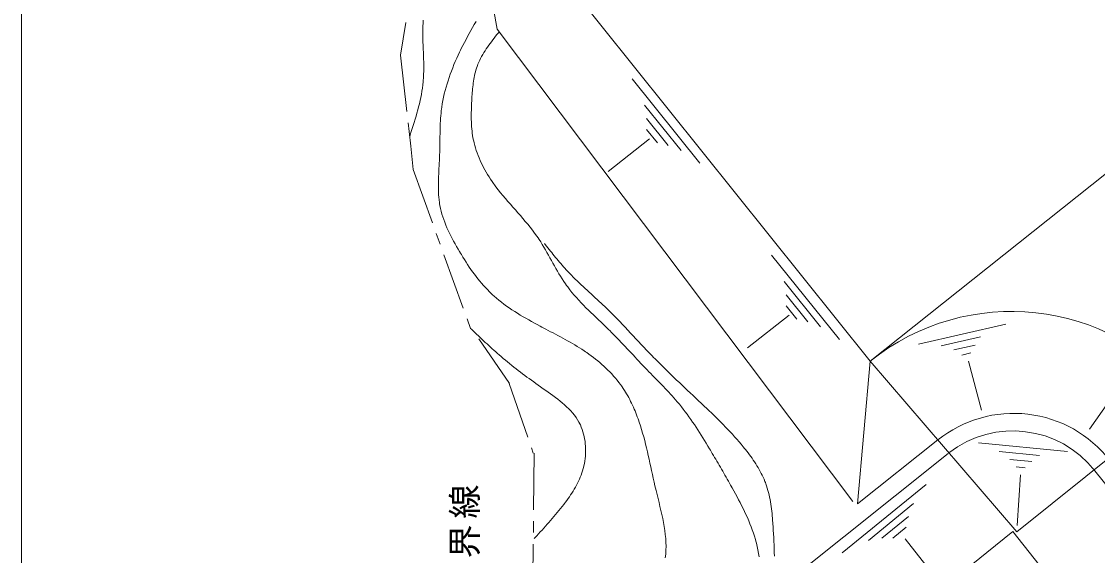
# Model space of a CAD drawing. Units: millimetres, scale not verified. Extents: x -273834 to 283729, y -197114 to 193886.
# Drawn here: x -273834 to -179010, y 10750 to 57762 of the extents above; entities that cross this region are included whole.
import ezdxf

# ---------------------------------------------------------------- set-up
doc = ezdxf.new("R2010")
doc.units = ezdxf.units.MM
doc.header["$LTSCALE"] = 1000
doc.linetypes.add('CHAIN1', pattern=[8, 5, -1, 1, -1])
for name, color, linetype, lineweight in [('2-2_ｸﾞﾗﾝﾄﾞ', 3, 'Continuous', 5), ('2-3_敷地境界', 2, 'CHAIN1', 5), ('2-4_法', 7, 'Continuous', 5), ('2-5_法-2', 4, 'Continuous', 5)]:
    doc.layers.add(name, color=color, linetype=linetype, lineweight=lineweight)
doc.styles.add('ＭＳ ゴシック', font='')
doc.styles.get('ＭＳ ゴシック').set_extended_font_data('MS Gothic')

msp = doc.modelspace()

# ---------------------------------------------------------------- linework, layer by layer
at = {"layer": '2-2_ｸﾞﾗﾝﾄﾞ'}
msp.add_line((-273834, -197114), (-273834, 193886), dxfattribs=at)
at = {"layer": '2-3_敷地境界'}
for p, q in [((-240426, 54802), (-239674, 48078)), ((-239326, 44746), (-234266, 30745)), ((-230815, 25887), (-233536, 29824)), ((-230846, 25889), (-228738, 19758))]:
    msp.add_line(p, q, dxfattribs=at)
for points in [[(-241876, 83355), (-241798, 77776), (-241637, 75170), (-240931, 72360), (-238671, 70099), (-238668, 65569), (-240426, 54802)], [(-239326, 44746), (-239517, 46781), (-239674, 48078)], [(-228665, 19758), (-228793, 4862), (-231338, -785), (-233485, -4267), (-232816, -11155), (-235653, -18620), (-232302, -19696), (-228516, -21304), (-225069, -22765), (-218409, -25743)]]:
    msp.add_lwpolyline(points, dxfattribs=at)
at = {"layer": '2-4_法'}
for p, q in [((-199032, 27857), (-54800, 142702)), ((-200565, 15508), (-231919, 57100)), ((-199032, 27857), (-186131, 12842)), ((-171118, 24842), (-186131, 12842)), ((-192182, 19729), (-207799, 7279)), ((-135492, -36521), (-179236, 18206)), ((-186465, 12848), (-195802, 5349)), ((-186465, 12848), (-144449, -39856))]:
    msp.add_line(p, q, dxfattribs=at)
for points in [[(-199032, 27857), (-234642, 72278), (-231919, 57100)], [(-199032, 27857), (-200155, 15302), (-193073, 20922)]]:
    msp.add_lwpolyline(points, dxfattribs=at)
for centre, radius, start, end in [((-186587, 12350), 19883, 38.91003, 128.74832), ((-186388, 12553), 10711, 37.972, 128.62317), ((-186467, 12517), 9201, 38.19383, 127.76283)]:
    msp.add_arc(centre, radius, start, end, dxfattribs=at)
at = {"layer": '2-5_法-2'}
for p, q in [((-220019, 52714), (-214042, 45284)), ((-218925, 50397), (-215712, 46403)), ((-218751, 49223), (-216843, 46851)), ((-222145, 44561), (-218484, 47428)), ((-218745, 48258), (-217795, 47077)), ((-207724, 37192), (-201747, 29762)), ((-206630, 34875), (-203417, 30881)), ((-206455, 33701), (-204548, 31329)), ((-206450, 32736), (-205500, 31555)), ((-209850, 29039), (-206189, 31905)), ((-194780, 29364), (-187096, 31128)), ((-189317, 30002), (-192787, 29206)), ((-189798, 29276), (-191677, 28845)), ((-190157, 28578), (-190952, 28396)), ((-190374, 27855), (-189218, 23537)), ((-177142, 25532), (-179705, 21870)), ((-189506, 20675), (-181660, 19912)), ((-184123, 19548), (-187666, 19893)), ((-184808, 19012), (-186727, 19199)), ((-185370, 18464), (-186183, 18543)), ((-185806, 17847), (-186078, 13385)), ((-201499, 10970), (-194109, 16996)), ((-199190, 12079), (-195217, 15319)), ((-198016, 12262), (-195658, 14185)), ((-197052, 12274), (-195877, 13232)), ((-192878, 8325), (-195973, 12225))]:
    msp.add_line(p, q, dxfattribs=at)
for points in [[(-238465, 56575), (-238465, 56740), (-238464, 56905), (-238462, 57070), (-238458, 57235), (-238454, 57400), (-238447, 57565), (-238439, 57729), (-238430, 57894)], [(-236420, 51977), (-236336, 52266), (-236246, 52553), (-236150, 52839), (-236050, 53123), (-235945, 53406), (-235835, 53688), (-235721, 53968), (-235603, 54246), (-235482, 54523), (-235356, 54798), (-235228, 55071), (-235152, 55229), (-235075, 55387), (-234940, 55657), (-234802, 55925), (-234662, 56192), (-234520, 56457), (-234376, 56721), (-234229, 56983), (-234081, 57244), (-233931, 57504), (-233780, 57763)], [(-239621, 47639), (-239570, 47796), (-239482, 48068), (-239395, 48340), (-239309, 48612), (-239224, 48884), (-239141, 49156), (-239061, 49429), (-238983, 49702), (-238908, 49975), (-238836, 50249), (-238769, 50523), (-238705, 50797), (-238646, 51072), (-238593, 51348), (-238545, 51624), (-238502, 51901), (-238466, 52178), (-238436, 52456), (-238423, 52618), (-238414, 52740), (-238401, 52951), (-238393, 53163), (-238387, 53374), (-238385, 53586), (-238385, 53798), (-238387, 54011), (-238392, 54224), (-238397, 54437), (-238404, 54650), (-238412, 54863), (-238421, 55076), (-238429, 55290), (-238437, 55503), (-238445, 55716), (-238452, 55930), (-238458, 56143), (-238462, 56356), (-238464, 56479), (-238465, 56575)], [(-234043, 52177), (-234021, 52345), (-233997, 52512), (-233969, 52678), (-233939, 52843), (-233906, 53007), (-233869, 53169), (-233828, 53330), (-233784, 53490), (-233735, 53648), (-233683, 53804), (-233650, 53894), (-233610, 53997), (-233536, 54173), (-233457, 54347), (-233372, 54519), (-233282, 54689), (-233188, 54856), (-233089, 55022), (-232986, 55187), (-232879, 55350), (-232769, 55511), (-232656, 55672), (-232541, 55831), (-232423, 55989), (-232303, 56147), (-232182, 56304), (-232059, 56461), (-231936, 56617), (-231812, 56773), (-231739, 56863)], [(-232993, 44693), (-233106, 44902), (-233215, 45112), (-233320, 45325), (-233419, 45539), (-233513, 45755), (-233601, 45973), (-233684, 46192), (-233761, 46414), (-233832, 46636), (-233896, 46860), (-233953, 47086), (-233984, 47217), (-234008, 47331), (-234046, 47528), (-234079, 47726), (-234107, 47925), (-234131, 48124), (-234151, 48325), (-234168, 48526), (-234180, 48727), (-234189, 48930), (-234195, 49132), (-234198, 49336), (-234198, 49540), (-234196, 49744), (-234192, 49949), (-234186, 50153), (-234178, 50359), (-234168, 50564), (-234157, 50770), (-234151, 50889), (-234145, 50988), (-234134, 51159), (-234123, 51330), (-234110, 51500), (-234096, 51670), (-234080, 51840), (-234063, 52009), (-234043, 52177)], [(-237097, 42971), (-237100, 43200), (-237099, 43430), (-237095, 43660), (-237088, 43891), (-237079, 44122), (-237068, 44354), (-237055, 44586), (-237042, 44818), (-237029, 45050), (-237016, 45283), (-237004, 45515), (-236994, 45747), (-236988, 45882), (-236983, 46017), (-236977, 46249), (-236972, 46481), (-236968, 46712), (-236965, 46944), (-236962, 47175), (-236959, 47406), (-236957, 47636), (-236953, 47866), (-236949, 48096), (-236944, 48326), (-236936, 48555), (-236927, 48784), (-236915, 49013), (-236901, 49241), (-236883, 49469), (-236862, 49696), (-236838, 49923), (-236821, 50055), (-236798, 50226), (-236752, 50520), (-236699, 50813), (-236639, 51106), (-236572, 51397), (-236499, 51688), (-236420, 51977)], [(-226608, 35789), (-226741, 36022), (-226874, 36256), (-227005, 36491), (-227135, 36726), (-227266, 36962), (-227397, 37197), (-227529, 37431), (-227662, 37664), (-227798, 37896), (-227936, 38125), (-228077, 38352), (-228223, 38576), (-228309, 38705), (-228418, 38863), (-228611, 39132), (-228810, 39396), (-229015, 39656), (-229224, 39913), (-229436, 40168), (-229652, 40420), (-229870, 40671), (-230090, 40920), (-230311, 41170), (-230533, 41419), (-230754, 41670), (-230974, 41921), (-231192, 42175), (-231407, 42431), (-231620, 42691), (-231828, 42954), (-232032, 43221), (-232148, 43378), (-232228, 43490), (-232364, 43685), (-232497, 43882), (-232627, 44081), (-232753, 44283), (-232875, 44487), (-232993, 44693)], [(-233124, 34528), (-233290, 34720), (-233454, 34915), (-233614, 35114), (-233771, 35315), (-233925, 35520), (-234076, 35727), (-234225, 35937), (-234371, 36149), (-234516, 36364), (-234658, 36580), (-234798, 36799), (-234937, 37019), (-235073, 37240), (-235152, 37369), (-235231, 37501), (-235367, 37729), (-235500, 37958), (-235631, 38189), (-235759, 38421), (-235884, 38654), (-236005, 38889), (-236121, 39125), (-236233, 39362), (-236340, 39601), (-236442, 39841), (-236537, 40083), (-236626, 40326), (-236709, 40570), (-236784, 40816), (-236852, 41064), (-236911, 41313), (-236962, 41563), (-236988, 41709), (-237008, 41839), (-237038, 42063), (-237061, 42289), (-237078, 42515), (-237090, 42743), (-237097, 42971)], [(-222919, 33121), (-223096, 33285), (-223274, 33447), (-223452, 33610), (-223630, 33772), (-223808, 33935), (-223985, 34097), (-224162, 34260), (-224339, 34424), (-224515, 34588), (-224690, 34753), (-224863, 34919), (-225036, 35087), (-225206, 35256), (-225375, 35427), (-225542, 35599), (-225638, 35700), (-225709, 35776), (-225831, 35908), (-225952, 36041), (-226072, 36176), (-226190, 36311), (-226308, 36447), (-226425, 36583), (-226541, 36721), (-226656, 36859), (-226770, 36998), (-226884, 37137), (-226998, 37277), (-227111, 37418), (-227224, 37558), (-227336, 37699), (-227448, 37841), (-227560, 37982), (-227672, 38124), (-227736, 38206)], [(-219592, 28031), (-219765, 28216), (-219938, 28402), (-220110, 28587), (-220283, 28773), (-220455, 28958), (-220628, 29143), (-220802, 29328), (-220976, 29512), (-221151, 29696), (-221327, 29879), (-221504, 30061), (-221682, 30242), (-221861, 30422), (-221966, 30526), (-222093, 30651), (-222313, 30865), (-222535, 31078), (-222758, 31290), (-222981, 31501), (-223204, 31713), (-223427, 31925), (-223649, 32137), (-223869, 32351), (-224087, 32567), (-224303, 32784), (-224515, 33003), (-224725, 33226), (-224930, 33451), (-225131, 33679), (-225326, 33912), (-225517, 34149), (-225701, 34390), (-225805, 34532), (-225894, 34658), (-226045, 34878), (-226191, 35102), (-226333, 35329), (-226471, 35558), (-226608, 35789)], [(-224867, 29161), (-225074, 29286), (-225283, 29410), (-225493, 29531), (-225704, 29650), (-225915, 29768), (-226128, 29885), (-226341, 30000), (-226555, 30115), (-226770, 30229), (-226985, 30342), (-227201, 30455), (-227417, 30568), (-227633, 30681), (-227849, 30794), (-227975, 30860), (-228123, 30938), (-228377, 31073), (-228631, 31210), (-228884, 31348), (-229136, 31488), (-229387, 31630), (-229637, 31774), (-229884, 31921), (-230130, 32071), (-230373, 32224), (-230613, 32380), (-230850, 32540), (-231084, 32703), (-231314, 32871), (-231540, 33043), (-231763, 33219), (-231980, 33401), (-232193, 33587), (-232315, 33697), (-232422, 33798), (-232603, 33974), (-232780, 34155), (-232954, 34340), (-233124, 34528)], [(-214168, 24376), (-214409, 24603), (-214651, 24830), (-214892, 25057), (-215134, 25284), (-215375, 25512), (-215616, 25739), (-215857, 25967), (-216098, 26196), (-216337, 26425), (-216577, 26655), (-216815, 26885), (-217053, 27116), (-217289, 27349), (-217525, 27582), (-217759, 27816), (-217992, 28052), (-218127, 28189), (-218266, 28333), (-218506, 28580), (-218744, 28830), (-218981, 29080), (-219217, 29330), (-219453, 29582), (-219689, 29833), (-219924, 30085), (-220160, 30336), (-220395, 30587), (-220632, 30838), (-220869, 31088), (-221108, 31336), (-221347, 31584), (-221588, 31830), (-221831, 32074), (-222076, 32317), (-222323, 32558), (-222467, 32696), (-222568, 32792), (-222743, 32957), (-222919, 33121)], [(-228295, 25745), (-228496, 25888), (-228696, 26031), (-228895, 26175), (-229092, 26318), (-229288, 26462), (-229483, 26607), (-229677, 26752), (-229870, 26898), (-230061, 27044), (-230252, 27192), (-230441, 27340), (-230630, 27490), (-230817, 27640), (-231004, 27792), (-231189, 27945), (-231373, 28099), (-231480, 28189), (-231571, 28267), (-231728, 28402), (-231884, 28538), (-232040, 28675), (-232195, 28813), (-232349, 28952), (-232503, 29092), (-232657, 29232), (-232810, 29373), (-232963, 29515), (-233116, 29657), (-233268, 29800), (-233420, 29943), (-233572, 30086), (-233724, 30230), (-233876, 30373), (-234027, 30518), (-234178, 30662), (-234266, 30745)], [(-219629, 23129), (-219697, 23302), (-219767, 23473), (-219839, 23644), (-219914, 23814), (-219991, 23984), (-220071, 24152), (-220153, 24318), (-220237, 24484), (-220324, 24648), (-220414, 24810), (-220506, 24971), (-220601, 25131), (-220699, 25288), (-220799, 25444), (-220903, 25598), (-220965, 25686), (-221046, 25799), (-221190, 25992), (-221340, 26182), (-221493, 26367), (-221651, 26550), (-221814, 26729), (-221980, 26904), (-222150, 27076), (-222324, 27244), (-222502, 27409), (-222682, 27571), (-222866, 27729), (-223052, 27884), (-223241, 28036), (-223433, 28185), (-223627, 28330), (-223823, 28472), (-224020, 28611), (-224136, 28690), (-224253, 28769), (-224456, 28902), (-224661, 29033), (-224867, 29161)], [(-213636, 20863), (-213782, 21100), (-213930, 21337), (-214079, 21572), (-214230, 21806), (-214382, 22039), (-214537, 22271), (-214693, 22501), (-214851, 22730), (-215012, 22957), (-215175, 23182), (-215341, 23405), (-215509, 23625), (-215680, 23844), (-215855, 24059), (-215957, 24183), (-216042, 24284), (-216190, 24457), (-216339, 24628), (-216491, 24797), (-216644, 24966), (-216798, 25133), (-216954, 25299), (-217111, 25464), (-217269, 25628), (-217427, 25791), (-217586, 25954), (-217746, 26117), (-217906, 26280), (-218065, 26442), (-218225, 26604), (-218385, 26767), (-218544, 26930), (-218703, 27093), (-218795, 27188), (-218897, 27294), (-219072, 27477), (-219246, 27661), (-219419, 27846), (-219592, 28031)], [(-224273, 18631), (-224229, 18843), (-224191, 19058), (-224161, 19275), (-224139, 19493), (-224125, 19712), (-224118, 19932), (-224120, 20151), (-224129, 20370), (-224146, 20588), (-224172, 20805), (-224205, 21019), (-224247, 21231), (-224297, 21440), (-224356, 21646), (-224423, 21848), (-224499, 22045), (-224584, 22238), (-224637, 22347), (-224704, 22476), (-224829, 22691), (-224966, 22898), (-225113, 23099), (-225270, 23294), (-225436, 23482), (-225610, 23665), (-225792, 23843), (-225981, 24016), (-226175, 24184), (-226374, 24349), (-226578, 24511), (-226786, 24669), (-226996, 24825), (-227209, 24979), (-227423, 25131), (-227637, 25282), (-227851, 25432), (-227975, 25519), (-228093, 25602), (-228295, 25745)], [(-208320, 17277), (-208393, 17455), (-208471, 17632), (-208553, 17806), (-208640, 17979), (-208730, 18151), (-208824, 18321), (-208921, 18489), (-209022, 18655), (-209126, 18820), (-209233, 18984), (-209342, 19146), (-209454, 19307), (-209569, 19466), (-209685, 19624), (-209803, 19780), (-209923, 19935), (-210044, 20089), (-210115, 20178), (-210223, 20310), (-210411, 20537), (-210602, 20761), (-210794, 20983), (-210989, 21202), (-211186, 21419), (-211385, 21634), (-211586, 21847), (-211788, 22058), (-211992, 22267), (-212197, 22475), (-212404, 22682), (-212612, 22887), (-212821, 23091), (-213031, 23294), (-213241, 23497), (-213452, 23699), (-213664, 23900), (-213787, 24017), (-213927, 24149), (-214168, 24376)], [(-217059, 10868), (-217039, 11211), (-217034, 11556), (-217043, 11902), (-217065, 12250), (-217099, 12599), (-217144, 12949), (-217198, 13299), (-217260, 13651), (-217329, 14003), (-217404, 14355), (-217484, 14708), (-217567, 15061), (-217653, 15413), (-217739, 15766), (-217826, 16118), (-217912, 16469), (-217960, 16672), (-218006, 16869), (-218084, 17208), (-218159, 17545), (-218233, 17882), (-218306, 18218), (-218378, 18553), (-218450, 18887), (-218523, 19220), (-218597, 19553), (-218673, 19884), (-218750, 20214), (-218831, 20543), (-218914, 20871), (-219001, 21198), (-219093, 21524), (-219189, 21849), (-219290, 22172), (-219397, 22495), (-219462, 22681), (-219499, 22782), (-219563, 22956), (-219629, 23129)], [(-209333, 12721), (-209430, 12997), (-209531, 13270), (-209638, 13542), (-209750, 13812), (-209866, 14081), (-209987, 14348), (-210111, 14613), (-210239, 14877), (-210370, 15139), (-210503, 15400), (-210639, 15660), (-210777, 15919), (-210917, 16177), (-211059, 16435), (-211201, 16691), (-211284, 16839), (-211341, 16942), (-211440, 17118), (-211539, 17294), (-211639, 17470), (-211739, 17645), (-211839, 17821), (-211939, 17996), (-212039, 18171), (-212140, 18345), (-212241, 18520), (-212342, 18694), (-212444, 18868), (-212546, 19042), (-212648, 19216), (-212750, 19390), (-212853, 19563), (-212956, 19737), (-213060, 19910), (-213120, 20011), (-213203, 20149), (-213346, 20388), (-213491, 20626), (-213636, 20863)], [(-228665, 12229), (-228575, 12326), (-228422, 12491), (-228268, 12657), (-228115, 12824), (-227962, 12990), (-227809, 13157), (-227657, 13325), (-227506, 13493), (-227356, 13662), (-227206, 13832), (-227057, 14003), (-226910, 14174), (-226763, 14347), (-226618, 14521), (-226474, 14697), (-226332, 14874), (-226191, 15052), (-226052, 15232), (-225972, 15337), (-225903, 15429), (-225785, 15589), (-225669, 15751), (-225555, 15913), (-225443, 16078), (-225334, 16244), (-225228, 16412), (-225125, 16582), (-225026, 16753), (-224930, 16927), (-224838, 17103), (-224751, 17281), (-224668, 17461), (-224590, 17643), (-224517, 17827), (-224450, 18014), (-224388, 18204), (-224332, 18396), (-224303, 18508), (-224273, 18631)], [(-207484, 10685), (-207493, 11012), (-207503, 11340), (-207514, 11667), (-207527, 11995), (-207542, 12323), (-207559, 12652), (-207578, 12981), (-207598, 13310), (-207612, 13501), (-207620, 13621), (-207636, 13829), (-207653, 14036), (-207672, 14243), (-207693, 14450), (-207715, 14656), (-207740, 14862), (-207768, 15068), (-207798, 15272), (-207831, 15476), (-207868, 15679), (-207908, 15881), (-207952, 16081), (-208000, 16281), (-208053, 16478), (-208110, 16675), (-208171, 16869), (-208238, 17062), (-208279, 17173), (-208320, 17277)], [(-208827, 10631), (-208876, 10933), (-208933, 11234), (-208997, 11532), (-209069, 11828), (-209114, 11999), (-209159, 12162), (-209243, 12443), (-209333, 12721)], [(-217096, 10527), (-217059, 10868)]]:
    msp.add_lwpolyline(points, dxfattribs=at)

# ---------------------------------------------------------------- texts
at = {"layer": '2-4_法', "insert": (-233416, -45), "char_height": 2199, "attachment_point": 7, "rotation": 90, "style": 'ＭＳ ゴシック'}
msp.add_mtext('\\T1.17;隣地境界線', dxfattribs=at)

doc.saveas('drawing.dxf')
